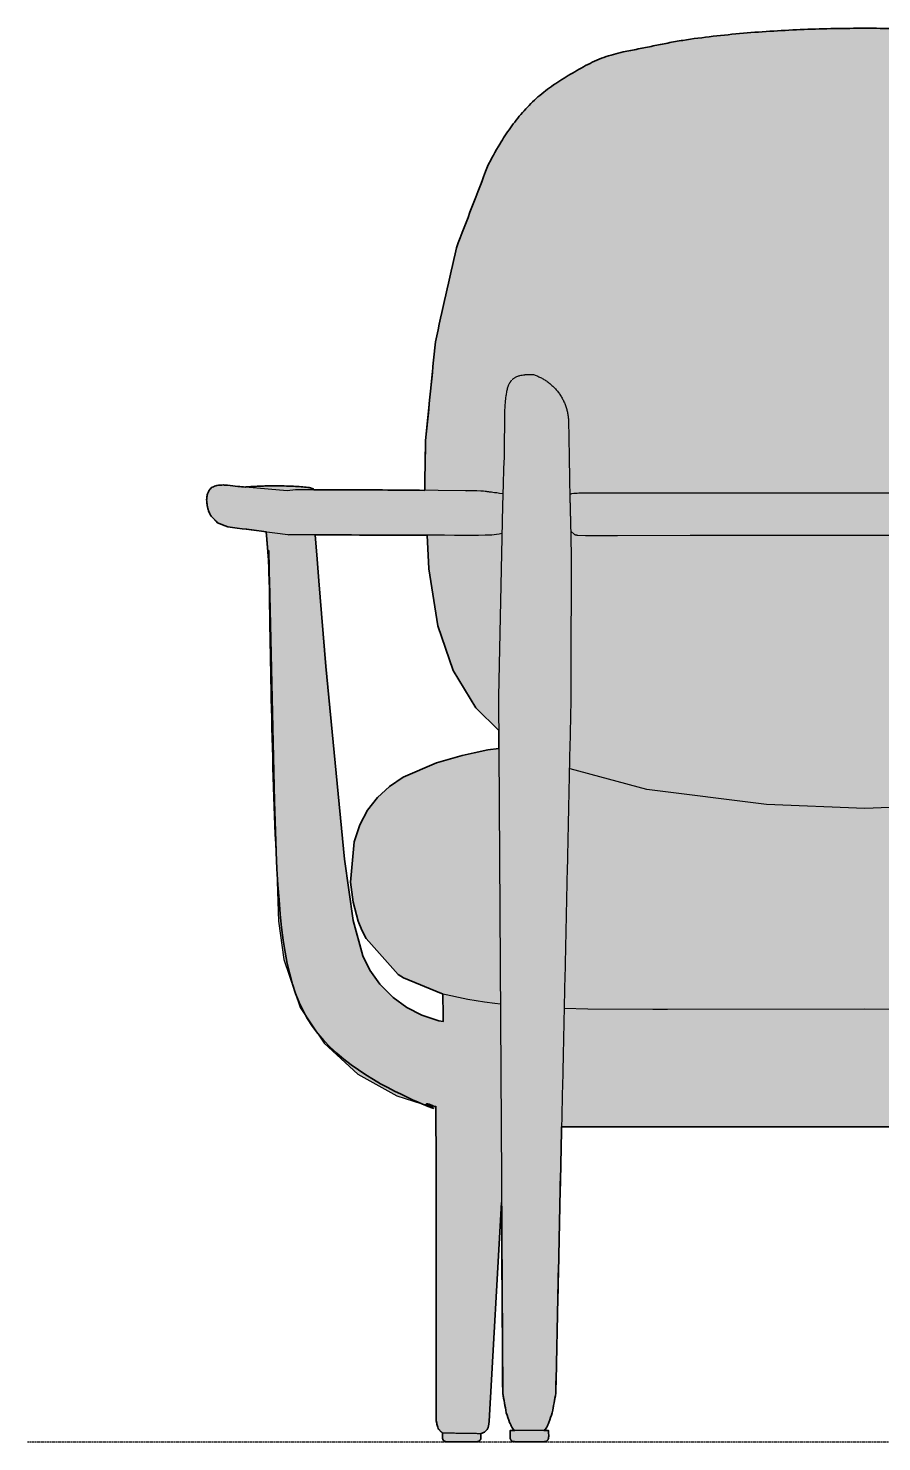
# Model space of a CAD drawing. Header units: millimetres. Extents: x 0 to 2534, y -1316 to 829.
# Drawn here: x 0 to 500, y -1316 to -489 of the extents above; entities that cross this region are included whole.
import ezdxf

# ---------------------------------------------------------------- set-up
doc = ezdxf.new("R2010")
doc.units = ezdxf.units.MM
doc.linetypes.add('Dots', pattern=[1, 0, -1])
doc.layers.add('Blocks', color=7, linetype='Continuous')
doc.layers.add('Blocks$Fill', color=7, linetype='Continuous', true_color=0xffffff)
for name, color, linetype, lineweight, true_color in [('Blocks$Inner', 7, 'Continuous', 25, 0x007f00), ('Blocks$Outline', 7, 'Continuous', 35, 0xff3f3f), ('Groud', 7, 'Dots', 25, 0x243775)]:
    doc.layers.add(name, color=color, linetype=linetype, lineweight=lineweight, true_color=true_color)

# ---------------------------------------------------------------- blocks, each defined once
blk = doc.blocks.new('Fred Back')
at = {"layer": 'Blocks$Fill', "extrusion": (0, 0, -1)}
h = blk.add_hatch(color=256, dxfattribs=at)
h.paths.add_polyline_path([(678.44, 556.85), (678.57, 559.74), (678.02, 586.03), (672.3, 643.84), (660.05, 698.78), (641.77, 746.38), (640.09, 749.72), (638.33, 753.04), (636.5, 756.32), (634.6, 759.55), (633.13, 761.96), (631.6, 764.33), (630.03, 766.68), (628.41, 769), (626.73, 771.3), (625, 773.56), (623.22, 775.78), (621.37, 777.96), (619.46, 780.09), (617.49, 782.17), (615.45, 784.19), (613.34, 786.14), (611.16, 788.03), (608.93, 789.84), (606.64, 791.6), (604.3, 793.3), (601.91, 794.95), (599.49, 796.55), (594.56, 799.63), (589.52, 802.58), (584.4, 805.42), (581.79, 806.77), (579.15, 808.03), (577.81, 808.63), (576.46, 809.21), (575.1, 809.75), (573.72, 810.27), (572.34, 810.76), (570.94, 811.21), (569.53, 811.64), (568.11, 812.04), (565.24, 812.77), (562.35, 813.43), (536.21, 818.68), (527.46, 820.23), (518.65, 821.52), (509.8, 822.59), (492.07, 824.38), (474.3, 825.71), (456.51, 826.61), (438.7, 827.13), (420.88, 827.3), (403.06, 827.13), (385.24, 826.61), (367.45, 825.71), (349.69, 824.38), (331.95, 822.59), (323.1, 821.52), (314.29, 820.23), (305.55, 818.68), (279.41, 813.43), (276.51, 812.77), (273.65, 812.04), (272.23, 811.64), (270.82, 811.21), (269.42, 810.76), (268.03, 810.27), (266.66, 809.75), (265.29, 809.21), (263.94, 808.63), (262.61, 808.03), (259.96, 806.77), (257.35, 805.42), (252.23, 802.58), (247.2, 799.63), (242.26, 796.55), (239.84, 794.95), (237.46, 793.3), (235.12, 791.6), (232.83, 789.84), (230.59, 788.03), (228.42, 786.14), (226.31, 784.19), (224.27, 782.17), (222.3, 780.09), (220.39, 777.96), (218.54, 775.78), (216.75, 773.56), (215.02, 771.3), (213.35, 769), (211.72, 766.68), (210.15, 764.33), (208.63, 761.96), (207.15, 759.55), (205.25, 756.32), (203.42, 753.04), (201.67, 749.72), (199.98, 746.38), (181.7, 698.78), (169.45, 643.84), (163.73, 586.03), (163.18, 559.74), (163.32, 556.85), (138.57, 557.05), (114.73, 557.1), (98.53, 557.12), (97.83, 557.7), (96.66, 558.22), (96.02, 558.4), (95.65, 558.47), (95.43, 558.51), (95.06, 558.56), (94.88, 558.59), (90.79, 558.95), (86.36, 559.24), (80.95, 559.43), (75.93, 559.48), (70.43, 559.42), (63.06, 559.13), (59.06, 558.85), (59.06, 558.85), (59.06, 558.85), (59.06, 558.85), (59.06, 558.85), (58.28, 558.78), (47.81, 559.84), (45.33, 560), (41.53, 559.74), (38.82, 558.68), (37.75, 557.78), (37.26, 557.18), (36.82, 556.48), (36.42, 555.66), (36.08, 554.72), (35.82, 553.65), (35.65, 552.48), (35.57, 551.21), (35.6, 549.88), (36.02, 547), (36.89, 544.25), (38.17, 541.77), (42, 537.9), (47.87, 535.49), (70.41, 532.58), (71.71, 516.82), (72.28, 504.13), (77.64, 304.66), (80.66, 282.21), (90.25, 254.18), (104.39, 233.22), (123.97, 215.08), (146.91, 202.49), (161.46, 197.85), (169.78, 196.37), (169.95, 11.98), (169.96, 11.74), (169.97, 11.5), (169.99, 11.26), (170.01, 11.01), (170.04, 10.77), (170.08, 10.52), (170.13, 10.28), (170.19, 10.03), (170.25, 9.79), (170.32, 9.55), (170.4, 9.31), (170.49, 9.07), (170.58, 8.84), (170.69, 8.6), (170.8, 8.37), (170.91, 8.15), (171.04, 7.92), (171.17, 7.71), (171.3, 7.49), (171.45, 7.28), (171.6, 7.08), (171.75, 6.88), (171.91, 6.68), (172.08, 6.5), (172.25, 6.31), (172.43, 6.14), (172.61, 5.97), (172.8, 5.81), (172.98, 5.65), (173.18, 5.5), (173.37, 5.36), (173.57, 5.22), (173.52, 2.62), (173.61, 1.91), (173.79, 1.4), (174.05, 0.96), (174.39, 0.57), (174.79, 0.28), (175.22, 0.1), (175.68, 0.01), (179.7, 0), (193.82, -0.01), (194.32, 0.06), (194.75, 0.22), (195.16, 0.47), (195.52, 0.83), (195.81, 1.26), (196.01, 1.73), (196.13, 2.35), (196.1, 4.87), (196.76, 5.03), (197.62, 5.33), (198.27, 5.68), (198.8, 6.08), (199.69, 7.12), (200.27, 8.29), (200.74, 10.18), (200.98, 11.99), (208.18, 139.95), (208.83, 28.31), (210.92, 17), (212.88, 11.27), (214.15, 8.56), (214.98, 7.33), (215.86, 6.49), (213.17, 6.49), (213.3, 1.66), (213.52, 1.19), (213.83, 0.78), (214.21, 0.44), (214.63, 0.21), (215.06, 0.08), (215.84, 0.02), (233.03, 0.02), (233.65, 0.06), (234.21, 0.19), (234.61, 0.4), (234.97, 0.7), (235.29, 1.09), (235.53, 1.54), (235.68, 2.04), (235.76, 3.13), (235.71, 6.49), (232.89, 6.49), (233.79, 7.33), (234.64, 8.56), (235.91, 11.28), (237.86, 16.99), (239.92, 28.36), (243.3, 184.25), (598.45, 184.23), (601.84, 28.36), (603.89, 17), (605.84, 11.29), (607.11, 8.57), (607.96, 7.35), (608.86, 6.49), (606.08, 6.49), (606.04, 6.49), (606.04, 6.49), (606.04, 6.49), (606, 3.13), (606.07, 2.04), (606.22, 1.54), (606.47, 1.09), (606.78, 0.7), (607.15, 0.4), (607.55, 0.19), (608.1, 0.06), (608.72, 0.02), (625.91, 0.02), (626.7, 0.08), (627.13, 0.21), (627.55, 0.44), (627.92, 0.78), (628.23, 1.19), (628.45, 1.66), (628.59, 6.49), (625.9, 6.49), (626.77, 7.33), (627.61, 8.56), (628.87, 11.27), (630.83, 17), (632.93, 28.31), (633.57, 139.95), (640.78, 11.99), (641.02, 10.18), (641.48, 8.29), (642.06, 7.12), (642.96, 6.08), (643.48, 5.68), (644.14, 5.33), (645, 5.03), (645.66, 4.87), (645.62, 2.35), (645.74, 1.73), (645.94, 1.26), (646.23, 0.83), (646.6, 0.47), (647.01, 0.22), (647.44, 0.06), (647.93, -0.01), (651.76, 0), (666.07, 0.01), (666.54, 0.1), (666.96, 0.28), (667.36, 0.57), (667.7, 0.96), (667.97, 1.4), (668.14, 1.91), (668.24, 2.62), (668.18, 5.22), (668.38, 5.36), (668.58, 5.5), (668.77, 5.65), (668.96, 5.81), (669.14, 5.97), (669.33, 6.14), (669.5, 6.31), (669.67, 6.5), (669.84, 6.68), (670, 6.88), (670.16, 7.08), (670.31, 7.28), (670.45, 7.49), (670.59, 7.71), (670.72, 7.92), (670.84, 8.15), (670.96, 8.37), (671.07, 8.6), (671.17, 8.84), (671.26, 9.07), (671.35, 9.31), (671.43, 9.55), (671.5, 9.79), (671.57, 10.03), (671.62, 10.28), (671.67, 10.52), (671.71, 10.77), (671.74, 11.01), (671.77, 11.26), (671.79, 11.5), (671.8, 11.74), (671.8, 11.98), (671.97, 196.37), (680.29, 197.85), (694.84, 202.49), (717.78, 215.08), (737.36, 233.22), (751.5, 254.18), (761.09, 282.21), (764.11, 304.66), (766.56, 374.82), (770.04, 516.82), (771.34, 532.58), (793.88, 535.49), (799.76, 537.9), (803.59, 541.77), (804.87, 544.25), (805.73, 547), (806.15, 549.88), (806.18, 551.21), (806.11, 552.48), (805.93, 553.65), (805.67, 554.72), (805.33, 555.66), (804.94, 556.48), (804.49, 557.18), (804.01, 557.78), (802.93, 558.68), (800.23, 559.74), (796.42, 560), (793.94, 559.84), (787.95, 559.17), (783.47, 558.78), (782.69, 558.85), (782.69, 558.85), (782.69, 558.85), (782.69, 558.85), (782.69, 558.85), (781.69, 558.93), (776.68, 559.23), (770.39, 559.44), (760.8, 559.43), (755.39, 559.24), (750.96, 558.95), (746.88, 558.59), (746.69, 558.56), (746.53, 558.54), (746.1, 558.47), (745.73, 558.4), (745.09, 558.22), (743.92, 557.7), (743.22, 557.12), (703.18, 557.05)], flags=0)
h.paths.add_polyline_path([(667.88, 262.2), (668.8, 262.41), (690.96, 271.53), (694.07, 273.55), (712.91, 294.5), (715.39, 299.51), (717.43, 304.64), (720.45, 315.74), (721.93, 327.44), (719.86, 351.19), (716.55, 361.05), (711.95, 369.62), (706.14, 377.13), (699.21, 383.59), (691.23, 389.01), (671.7, 397.43), (656.71, 401.62), (649.57, 403.25), (641.62, 404.87), (635.11, 405.66), (635.17, 416.37), (648.57, 429.46), (661.96, 451.47), (670.86, 477.61), (676.23, 510.86), (677.17, 530.56), (742.74, 530.79), (725.46, 340.94), (720.52, 305.07), (714.82, 284.31), (710.71, 275.94), (704.74, 267.72), (697.02, 260.06), (688.99, 254.12), (680.19, 249.58), (670.2, 246.35), (667.69, 245.94)], flags=0)
h.paths.add_polyline_path([(164.58, 530.56), (165.52, 510.86), (170.9, 477.61), (179.79, 451.47), (193.19, 429.46), (206.58, 416.37), (206.65, 405.66), (200.14, 404.87), (192.19, 403.25), (185.04, 401.62), (170.05, 397.43), (150.52, 389.01), (142.55, 383.59), (135.62, 377.13), (129.8, 369.62), (125.2, 361.05), (121.89, 351.19), (119.82, 327.44), (121.3, 315.74), (124.33, 304.64), (126.36, 299.51), (128.84, 294.5), (147.69, 273.55), (150.79, 271.53), (172.96, 262.41), (173.88, 262.2), (174.06, 245.94), (171.56, 246.35), (161.56, 249.58), (152.77, 254.12), (144.74, 260.06), (137.01, 267.72), (131.05, 275.94), (126.93, 284.31), (121.23, 305.07), (116.29, 340.94), (105.25, 453.67), (99.02, 530.79)], flags=0)
at = {"layer": 'Blocks$Inner'}
for p, q in [((-630.35, 615.81), (-630.62, 614.7)), ((-783.47, 558.78), (-782.69, 558.85))]:
    blk.add_line(p, q, dxfattribs=at)
for points in [[(-678.44, 556.85), (-678.57, 559.74), (-678.02, 586.03), (-672.3, 643.84), (-660.05, 698.78), (-641.77, 746.38)], [(-631.09, 612.13), (-631.25, 610.9), (-631.49, 608.51), (-631.65, 606.46), (-631.74, 604.88), (-631.77, 604.23), (-631.88, 601.47), (-632.01, 579.09), (-632.02, 578.81), (-632.05, 577.97), (-632.12, 575.82), (-632.21, 573.34), (-632.37, 569.33), (-632.68, 560.75), (-633.08, 547.72), (-635.28, 436.27), (-632.93, 28.31), (-630.83, 17), (-628.87, 11.27), (-627.61, 8.56), (-626.77, 7.33), (-625.9, 6.49)], [(-641.05, 555.88), (-641.08, 555.89), (-641.15, 555.9), (-641.32, 555.92), (-641.47, 555.94), (-641.75, 555.99), (-642.03, 556.03), (-642.44, 556.09), (-643.1, 556.18), (-644.11, 556.3), (-645.7, 556.46), (-648.09, 556.6), (-654.4, 556.65), (-654.38, 556.65), (-703.18, 557.05), (-727.02, 557.1), (-739.41, 557.11), (-754.25, 557.16), (-758.99, 556.62), (-787.95, 559.17), (-793.94, 559.84), (-796.42, 560), (-800.23, 559.74), (-802.93, 558.68), (-804.01, 557.78), (-804.49, 557.18), (-804.94, 556.48), (-805.33, 555.66), (-805.67, 554.72), (-805.93, 553.65), (-806.11, 552.48), (-806.18, 551.21), (-806.15, 549.88), (-805.73, 547), (-804.87, 544.25), (-803.59, 541.77), (-799.76, 537.9), (-793.88, 535.49), (-758.62, 530.93), (-758.03, 530.85)], [(-782.69, 558.85), (-781.69, 558.93), (-780.7, 559), (-779.7, 559.07), (-778.7, 559.13), (-776.68, 559.23), (-775.47, 559.28), (-774.63, 559.32), (-771.33, 559.42), (-770.39, 559.44), (-765.82, 559.48), (-760.8, 559.43), (-755.39, 559.24), (-750.96, 558.95), (-746.88, 558.59)], [(-746.69, 558.56), (-746.53, 558.54), (-746.45, 558.53), (-746.32, 558.51), (-746.1, 558.47), (-745.73, 558.4), (-745.09, 558.22), (-743.92, 557.7), (-743.22, 557.12)], [(-593.65, 554.38), (-592.48, 554.96), (-591.36, 555.14), (-589.42, 555.27), (-588.4, 555.3), (-588.18, 555.31), (-587.88, 555.31), (-587.63, 555.32), (-254.12, 555.32), (-253.88, 555.31), (-253.57, 555.31), (-253.35, 555.3), (-252.33, 555.27), (-250.39, 555.14), (-249.27, 554.96), (-248.1, 554.38)], [(-771.34, 532.58), (-770.04, 516.82), (-769.47, 504.13), (-766.56, 374.82), (-764.11, 304.66), (-761.09, 282.21), (-751.5, 254.18), (-737.36, 233.22), (-717.78, 215.08), (-694.84, 202.49), (-680.29, 197.85), (-671.97, 196.37), (-671.8, 11.98)], [(-667.69, 245.94), (-670.2, 246.35), (-680.19, 249.58), (-688.99, 254.12), (-697.02, 260.06), (-704.74, 267.72), (-710.71, 275.94), (-714.82, 284.31), (-720.52, 305.07), (-725.46, 340.94), (-736.5, 453.67), (-740.58, 503.87), (-741.53, 516.62), (-742.74, 530.79)], [(-635.17, 416.37), (-648.57, 429.46), (-661.96, 451.47), (-670.86, 477.61), (-676.23, 510.86), (-677.17, 530.58)], [(-593.12, 532.91), (-590.9, 531.02), (-590.73, 530.97), (-590.63, 530.94), (-590.53, 530.91), (-590.42, 530.88), (-590.31, 530.85), (-590.06, 530.79), (-589.79, 530.73), (-589.51, 530.67), (-588.85, 530.57), (-584.54, 530.34), (-584.22, 530.34), (-583.5, 530.34), (-582.66, 530.34), (-580.2, 530.37), (-567.03, 530.5), (-565.81, 530.5), (-523.19, 530.54), (-475.13, 530.54), (-420.88, 530.54), (-366.63, 530.54)], [(-635.11, 405.66), (-641.62, 404.87), (-649.57, 403.25), (-656.71, 401.62), (-671.7, 397.43), (-691.23, 389.01), (-699.21, 383.59), (-706.14, 377.13), (-711.95, 369.62), (-716.55, 361.05), (-719.86, 351.19), (-721.93, 327.44), (-720.45, 315.74), (-717.43, 304.64), (-715.39, 299.51), (-712.91, 294.5), (-694.07, 273.55), (-690.96, 271.53), (-668.8, 262.41), (-653.39, 258.95), (-643.54, 257.39), (-637.55, 256.6), (-634.24, 256.21)], [(-248.33, 393.79), (-293.25, 381.8), (-363.25, 372.93), (-420.88, 370.56), (-478.51, 372.93), (-548.51, 381.8), (-593.42, 393.79)], [(-667.69, 245.81), (-667.76, 249.27), (-667.88, 262.2)], [(-244.8, 253.51), (-258.6, 253.19), (-296.79, 252.96), (-305.19, 252.99), (-420.88, 253.22), (-536.56, 252.99), (-544.96, 252.96), (-583.15, 253.19), (-596.95, 253.51)], [(-243.3, 184.25), (-598.45, 184.23)], [(-645.66, 4.87), (-645, 5.03), (-644.14, 5.33), (-643.48, 5.68), (-642.96, 6.08), (-642.06, 7.12), (-641.48, 8.29), (-641.02, 10.18), (-640.78, 11.99), (-633.57, 139.95)], [(-628.59, 6.49), (-628.45, 1.66), (-628.23, 1.19), (-627.92, 0.78), (-627.55, 0.44), (-627.13, 0.21), (-626.7, 0.08), (-625.91, 0.02), (-608.72, 0.02), (-608.1, 0.06), (-607.55, 0.19), (-607.15, 0.4), (-606.78, 0.7), (-606.47, 1.09), (-606.22, 1.54), (-606.07, 2.04), (-606, 3.13), (-606.04, 6.49)]]:
    blk.add_lwpolyline(points, dxfattribs=at)
for points, knots in [([(-641.77, 746.38), (-639.57, 750.86), (-635.41, 758.57), (-628.55, 769.08), (-621.54, 778.08), (-613.52, 786.33), (-604.41, 793.44), (-596.25, 798.66), (-589.53, 802.6), (-582.72, 806.41), (-575.64, 809.78), (-568.13, 812.1), (-561.4, 813.69), (-553.6, 815.17), (-544.91, 816.95), (-536.22, 818.7), (-524.56, 820.81), (-509.8, 822.67), (-486.17, 825.05), (-456.52, 826.86), (-432.76, 827.3), (-420.88, 827.3)], [5, 5, 5, 5, 5.037037, 5.0648148, 5.0925926, 5.1203704, 5.1481481, 5.1759259, 5.1898148, 5.2037037, 5.2314815, 5.2453704, 5.2592593, 5.2800926, 5.3009259, 5.3217593, 5.3425926, 5.3842593, 5.4259259, 5.5092593, 5.5925926, 5.5925926, 5.5925926, 5.5925926]), ([(-420.88, 827.3), (-409, 827.3), (-385.23, 826.86), (-355.59, 825.05), (-331.95, 822.67), (-317.2, 820.81), (-305.54, 818.7), (-296.85, 816.95), (-288.15, 815.17), (-280.36, 813.69), (-273.62, 812.1), (-266.12, 809.78), (-259.04, 806.41), (-252.22, 802.6), (-245.5, 798.66), (-237.35, 793.44), (-228.23, 786.33), (-220.22, 778.08), (-213.21, 769.08), (-206.34, 758.57), (-202.19, 750.86), (-199.98, 746.38)], [5.5925926, 5.5925926, 5.5925926, 5.5925926, 5.6759259, 5.7592593, 5.8009259, 5.8425926, 5.8634259, 5.8842593, 5.9050926, 5.9259259, 5.9398148, 5.9537037, 5.9814815, 5.9953704, 6.0092593, 6.037037, 6.0648148, 6.0925926, 6.1203704, 6.1481481, 6.1851852, 6.1851852, 6.1851852, 6.1851852]), ([(-639.35, 530.65), (-639.46, 530.64), (-639.98, 530.6), (-640.51, 530.56), (-647.05, 530.45)], [0.3333333, 0.3333333, 0.3333333, 0.3333333, 0.3604301, 0.4715413, 0.4715413, 0.4715413, 0.4715413]), ([(-606.08, 6.49), (-607.49, 6.49), (-608.88, 6.49), (-610.33, 6.49), (-611.43, 6.49)], [-3.044444, -3.044444, -3.044444, -3.044444, -2.294444, -2.044444, -2.044444, -2.044444, -2.044444])]:
    blk.add_open_spline(points, degree=3, knots=knots, dxfattribs=at)
for points, degree in [([(-628.51, 620.2), (-628.43, 620.32), (-628.34, 620.45), (-628.25, 620.57)], 3), ([(-628.25, 620.57), (-628.17, 620.69), (-628.08, 620.81), (-627.98, 620.93)], 3), ([(-627.98, 620.93), (-627.89, 621.04), (-627.79, 621.16), (-627.68, 621.26)], 3), ([(-627.38, 621.6), (-627.28, 621.71), (-627.17, 621.81), (-627.05, 621.92)], 3), ([(-627.05, 621.92), (-626.56, 622.33)], 1), ([(-626.56, 622.33), (-626.38, 622.47), (-626, 622.73), (-625.61, 622.96), (-625.41, 623.07)], 3), ([(-625.41, 623.07), (-625.13, 623.22), (-624.85, 623.35), (-624.55, 623.48)], 3), ([(-624.55, 623.48), (-624.26, 623.6), (-623.96, 623.71), (-623.66, 623.81)], 3), ([(-623.66, 623.81), (-623.06, 623.99)], 1), ([(-623.06, 623.99), (-622.58, 624.13), (-622.08, 624.24), (-621.58, 624.33)], 3), ([(-621.58, 624.33), (-621.08, 624.42), (-620.58, 624.49), (-620.08, 624.54)], 3), ([(-620.08, 624.54), (-619.28, 624.61)], 1), ([(-619.28, 624.61), (-618.82, 624.65), (-618.36, 624.67), (-617.9, 624.68)], 3), ([(-617.9, 624.68), (-617.44, 624.68), (-616.98, 624.68), (-616.53, 624.67)], 3), ([(-616.53, 624.67), (-615.5, 624.63)], 1), ([(-615.5, 624.63), (-614.9, 624.57)], 1), ([(-630.88, 613.42), (-630.95, 612.99), (-631.02, 612.56), (-631.09, 612.13)], 3), ([(-630.62, 614.7), (-630.71, 614.28), (-630.8, 613.85), (-630.87, 613.43)], 3), ([(-630.06, 616.82), (-630.16, 616.48), (-630.26, 616.15), (-630.35, 615.81)], 3), ([(-630.06, 616.82), (-629.95, 617.15), (-629.84, 617.48), (-629.71, 617.81)], 3), ([(-629.71, 617.81), (-629.64, 617.99), (-629.57, 618.17), (-629.5, 618.34)], 3), ([(-629.5, 618.34), (-629.42, 618.52), (-629.34, 618.69), (-629.26, 618.86)], 3), ([(-629.26, 618.86), (-629.18, 619.04), (-629.09, 619.21), (-629, 619.38)], 3), ([(-629, 619.38), (-628.92, 619.52), (-628.77, 619.79), (-628.6, 620.06), (-628.51, 620.2)], 3), ([(-594.42, 596.44), (-594.31, 593.21)], 1), ([(-594.31, 593.21), (-593.67, 555)], 1), ([(-782.69, 558.85), (-782.69, 558.85), (-782.69, 558.85), (-782.69, 558.85)], 3), ([(-746.88, 558.59), (-746.81, 558.58), (-746.75, 558.57), (-746.69, 558.56)], 3), ([(-632.87, 554.73), (-638.6, 555.67), (-639.82, 555.8), (-641.05, 555.88)], 3), ([(-593.67, 555), (-593.15, 534.55)], 1), ([(-758.03, 530.85), (-758.06, 530.85)], 1), ([(-647.05, 530.45), (-647.16, 530.45), (-647.28, 530.45), (-758.03, 530.85)], 3), ([(-633.4, 531.66), (-635.9, 531.08), (-637.14, 530.87), (-639.35, 530.65)], 3), ([(-593.15, 534.55), (-592.83, 518)], 1), ([(-592.83, 518), (-593.11, 430.67)], 1), ([(-593.11, 430.67), (-601.84, 28.36)], 1), ([(-601.84, 28.36), (-603.89, 17)], 1), ([(-603.89, 17), (-605.84, 11.29)], 1), ([(-607.11, 8.57), (-607.96, 7.35)], 1), ([(-605.84, 11.29), (-607.11, 8.57)], 1), ([(-668.24, 2.62), (-668.18, 5.22)], 1), ([(-668.14, 1.91), (-668.24, 2.62)], 1), ([(-668.18, 5.22), (-645.66, 4.87)], 1), ([(-667.97, 1.4), (-668.14, 1.91)], 1), ([(-667.7, 0.96), (-667.97, 1.4)], 1), ([(-667.36, 0.57), (-667.7, 0.96)], 1), ([(-666.96, 0.28), (-667.36, 0.57)], 1), ([(-666.54, 0.1), (-666.96, 0.28)], 1), ([(-666.07, 0.01), (-666.54, 0.1)], 1), ([(-662.05, 0), (-666.07, 0.01)], 1), ([(-647.44, 0.06), (-647.93, -0.01)], 1), ([(-647.01, 0.22), (-647.44, 0.06)], 1), ([(-646.6, 0.47), (-647.01, 0.22)], 1), ([(-646.23, 0.83), (-646.6, 0.47)], 1), ([(-645.94, 1.26), (-646.23, 0.83)], 1), ([(-645.74, 1.73), (-645.94, 1.26)], 1), ([(-645.62, 2.35), (-645.74, 1.73)], 1), ([(-645.66, 4.87), (-645.62, 2.35)], 1), ([(-621.82, 6.49), (-622.76, 6.49), (-624.49, 6.49), (-626.48, 6.49), (-628.59, 6.49)], 3), ([(-611.43, 6.49), (-612.97, 6.49), (-616.53, 6.49), (-620.2, 6.49), (-621.82, 6.49)], 3), ([(-607.96, 7.35), (-608.86, 6.49)], 1), ([(-606.04, 6.49), (-606.04, 6.49), (-606.05, 6.49), (-606.08, 6.49)], 3), ([(-606.08, 6.49), (-606.05, 6.49), (-606.04, 6.49), (-606.04, 6.49)], 3), ([(-651.79, 0), (-662.05, 0)], 1), ([(-651.76, 0), (-651.79, 0)], 1), ([(-647.93, -0.01), (-651.76, 0)], 1)]:
    blk.add_open_spline(points, degree=degree, dxfattribs=at)
for points, weights in [([(-614.9, 624.57), (-594.42, 617.97), (-594.42, 596.44)], [1, 0.808352948502, 1]), ([(-671.8, 11.98), (-671.81, 7.63), (-668.18, 5.22)], [1, 0.881432273556, 1])]:
    blk.add_rational_spline(points, weights, degree=2, dxfattribs=at)
at = {"layer": 'Blocks$Outline'}
for points in [[(-742.74, 530.79), (-741.53, 516.62), (-740.58, 503.87), (-736.5, 453.67), (-725.46, 340.94), (-720.52, 305.07), (-714.82, 284.31), (-710.71, 275.94), (-704.74, 267.72), (-697.02, 260.06), (-688.99, 254.12), (-680.19, 249.58), (-670.2, 246.35), (-667.69, 245.94)], [(-635.17, 416.37), (-648.57, 429.46), (-661.96, 451.47), (-670.86, 477.61), (-676.23, 510.86), (-677.17, 530.56)], [(-667.88, 262.2), (-668.8, 262.41), (-690.96, 271.53), (-694.07, 273.55), (-712.91, 294.5), (-715.39, 299.51), (-717.43, 304.64), (-720.45, 315.74), (-721.93, 327.44), (-719.86, 351.19), (-716.55, 361.05), (-711.95, 369.62), (-706.14, 377.13), (-699.21, 383.59), (-691.23, 389.01), (-671.7, 397.43), (-656.71, 401.62), (-649.57, 403.25), (-641.62, 404.87), (-635.11, 405.66)], [(-667.69, 245.94), (-667.76, 249.27), (-667.88, 262.2)], [(-243.3, 184.25), (-598.45, 184.23)], [(-633.57, 139.95), (-640.78, 11.99), (-641.02, 10.18), (-641.48, 8.29), (-642.06, 7.12), (-642.96, 6.08), (-643.48, 5.68), (-644.14, 5.33), (-645, 5.03), (-645.66, 4.87)], [(-645.66, 4.87), (-645.62, 2.35), (-645.74, 1.73), (-645.94, 1.26), (-646.23, 0.83), (-646.6, 0.47), (-647.01, 0.22), (-647.44, 0.06), (-647.93, -0.01), (-651.76, 0), (-651.79, 0), (-662.05, 0), (-666.07, 0.01), (-666.54, 0.1), (-666.96, 0.28), (-667.36, 0.57), (-667.7, 0.96), (-667.97, 1.4), (-668.14, 1.91), (-668.24, 2.62), (-668.18, 5.22)]]:
    blk.add_lwpolyline(points, dxfattribs=at)
for points, knots in [([(-678.44, 556.85), (-678.48, 557.81), (-678.53, 558.78), (-678.57, 559.74), (-678.39, 568.5), (-678.2, 577.27), (-678.02, 586.03), (-676.12, 605.3), (-674.21, 624.57), (-672.3, 643.84), (-668.22, 662.15), (-664.13, 680.46), (-660.05, 698.78), (-653.96, 714.64), (-647.87, 730.51), (-641.77, 746.38), (-639.57, 750.86), (-635.41, 758.57), (-628.55, 769.08), (-621.54, 778.08), (-613.52, 786.33), (-604.41, 793.44), (-596.25, 798.66), (-589.53, 802.6), (-582.72, 806.41), (-575.64, 809.78), (-568.13, 812.1), (-561.4, 813.69), (-553.6, 815.17), (-544.91, 816.95), (-536.22, 818.7), (-524.56, 820.81), (-509.8, 822.67), (-486.17, 825.05), (-456.52, 826.86), (-432.76, 827.3), (-420.88, 827.3), (-409, 827.3), (-385.23, 826.86), (-355.59, 825.05), (-331.95, 822.67), (-317.2, 820.81), (-305.54, 818.7), (-296.85, 816.95), (-288.15, 815.17), (-280.36, 813.69), (-273.62, 812.1), (-266.12, 809.78), (-259.04, 806.41), (-252.22, 802.6), (-245.5, 798.66), (-237.35, 793.44), (-228.23, 786.33), (-220.22, 778.08), (-213.21, 769.08), (-206.34, 758.57), (-202.19, 750.86), (-199.98, 746.38), (-193.89, 730.51), (-187.8, 714.64), (-181.7, 698.78), (-177.62, 680.46), (-173.54, 662.15), (-169.45, 643.84), (-167.54, 624.57), (-165.64, 605.3), (-163.73, 586.03), (-163.55, 577.27), (-163.37, 568.5), (-163.18, 559.74), (-163.23, 558.78), (-163.27, 557.81), (-163.32, 556.85)], [0, 0, 0, 0, 1, 1, 1, 2, 2, 2, 3, 3, 3, 4, 4, 4, 5, 5, 5, 5.037037, 5.064815, 5.092593, 5.12037, 5.148148, 5.175926, 5.189815, 5.203704, 5.231481, 5.24537, 5.259259, 5.280093, 5.300926, 5.321759, 5.342593, 5.384259, 5.425926, 5.509259, 5.592593, 5.592593, 5.592593, 5.675926, 5.759259, 5.800926, 5.842593, 5.863426, 5.884259, 5.905093, 5.925926, 5.939815, 5.953704, 5.981481, 5.99537, 6.009259, 6.037037, 6.064815, 6.092593, 6.12037, 6.148148, 6.185185, 6.185185, 6.185185, 7.185185, 7.185185, 7.185185, 8.185185, 8.185185, 8.185185, 9.185185, 9.185185, 9.185185, 10.185185, 10.185185, 10.185185, 11.185185, 11.185185, 11.185185, 11.185185]), ([(-771.34, 532.58), (-778.85, 533.55), (-786.37, 534.52), (-793.88, 535.49), (-795.84, 536.29), (-797.8, 537.1), (-799.76, 537.9), (-801.03, 539.19), (-802.31, 540.48), (-803.59, 541.77), (-804.02, 542.6), (-804.44, 543.42), (-804.87, 544.25), (-805.16, 545.17), (-805.45, 546.09), (-805.73, 547), (-805.87, 547.96), (-806.01, 548.92), (-806.15, 549.88), (-806.16, 550.32), (-806.17, 550.76), (-806.18, 551.21), (-806.16, 551.63), (-806.13, 552.05), (-806.11, 552.48), (-806.05, 552.87), (-805.99, 553.26), (-805.93, 553.65), (-805.84, 554.01), (-805.76, 554.36), (-805.67, 554.72), (-805.56, 555.03), (-805.45, 555.34), (-805.33, 555.66), (-805.2, 555.93), (-805.07, 556.2), (-804.94, 556.48), (-804.79, 556.71), (-804.64, 556.94), (-804.49, 557.18), (-804.33, 557.38), (-804.17, 557.58), (-804.01, 557.78), (-803.65, 558.08), (-803.29, 558.38), (-802.93, 558.68), (-802.03, 559.03), (-801.13, 559.39), (-800.23, 559.74), (-798.96, 559.83), (-797.69, 559.91), (-796.42, 560), (-795.6, 559.95), (-794.77, 559.89), (-793.94, 559.84), (-791.95, 559.62), (-789.95, 559.39), (-787.95, 559.17), (-786.46, 559.04), (-784.97, 558.91), (-783.47, 558.78)], [-137.276761, -137.276761, -137.276761, -137.276761, -136.637459, -136.637459, -136.637459, -135.637459, -135.637459, -135.637459, -134.637459, -134.637459, -134.637459, -133.637459, -133.637459, -133.637459, -132.637459, -132.637459, -132.637459, -131.637459, -131.637459, -131.637459, -130.637459, -130.637459, -130.637459, -129.637459, -129.637459, -129.637459, -128.637459, -128.637459, -128.637459, -127.637459, -127.637459, -127.637459, -126.637459, -126.637459, -126.637459, -125.637459, -125.637459, -125.637459, -124.637459, -124.637459, -124.637459, -123.637459, -123.637459, -123.637459, -122.637459, -122.637459, -122.637459, -121.637459, -121.637459, -121.637459, -120.637459, -120.637459, -120.637459, -119.637459, -119.637459, -119.637459, -118.637459, -118.637459, -118.637459, -118.482799, -118.482799, -118.482799, -118.482799]), ([(-783.47, 558.78), (-783.21, 558.8), (-782.95, 558.82), (-782.69, 558.85), (-782.69, 558.85), (-782.69, 558.85), (-782.69, 558.85), (-782.36, 558.87), (-782.03, 558.9), (-781.69, 558.93), (-781.36, 558.95), (-781.03, 558.98), (-780.7, 559), (-780.36, 559.02), (-780.03, 559.05), (-779.7, 559.07), (-779.36, 559.09), (-779.03, 559.11), (-778.7, 559.13), (-778.02, 559.16), (-777.35, 559.2), (-776.68, 559.23), (-776.27, 559.25), (-775.87, 559.27), (-775.47, 559.28), (-775.19, 559.3), (-774.91, 559.31), (-774.63, 559.32), (-773.53, 559.35), (-772.43, 559.38), (-771.33, 559.42), (-771.01, 559.42), (-770.7, 559.43), (-770.39, 559.44), (-768.87, 559.45), (-767.34, 559.47), (-765.82, 559.48), (-764.15, 559.47), (-762.47, 559.45), (-760.8, 559.43), (-759, 559.37), (-757.19, 559.3), (-755.39, 559.24), (-753.91, 559.14), (-752.44, 559.05), (-750.96, 558.95), (-749.6, 558.83), (-748.24, 558.71), (-746.88, 558.59), (-746.81, 558.58), (-746.75, 558.57), (-746.69, 558.56), (-746.64, 558.56), (-746.59, 558.55), (-746.53, 558.54), (-746.51, 558.54), (-746.48, 558.53), (-746.45, 558.53), (-746.41, 558.52), (-746.37, 558.52), (-746.32, 558.51), (-746.25, 558.5), (-746.18, 558.49), (-746.1, 558.47), (-745.98, 558.45), (-745.86, 558.42), (-745.73, 558.4), (-745.52, 558.34), (-745.3, 558.28), (-745.09, 558.22), (-744.7, 558.05), (-744.31, 557.87), (-743.92, 557.7), (-743.69, 557.51), (-743.46, 557.31), (-743.22, 557.12)], [0, 0, 0, 0, 0.782753, 0.782753, 0.782753, 0.782968, 0.782968, 0.782968, 1.781645, 1.781645, 1.781645, 2.780889, 2.780889, 2.780889, 3.781947, 3.781947, 3.781947, 4.78608, 4.78608, 4.78608, 6.808636, 6.808636, 6.808636, 8.017387, 8.017387, 8.017387, 8.858485, 8.858485, 8.858485, 12.160268, 12.160268, 12.160268, 13.100098, 13.100098, 13.100098, 17.669418, 17.669418, 17.669418, 22.689429, 22.689429, 22.689429, 28.102838, 28.102838, 28.102838, 29.102838, 29.102838, 29.102838, 30.102838, 30.102838, 30.102838, 30.110018, 30.110018, 30.110018, 31.110018, 31.110018, 31.110018, 32.110018, 32.110018, 32.110018, 33.110018, 33.110018, 33.110018, 34.110018, 34.110018, 34.110018, 35.110018, 35.110018, 35.110018, 36.110018, 36.110018, 36.110018, 37.110018, 37.110018, 37.110018, 38.110018, 38.110018, 38.110018, 38.110018]), ([(-743.22, 557.12), (-741.95, 557.12), (-740.68, 557.11), (-739.41, 557.11), (-735.28, 557.1), (-731.15, 557.1), (-727.02, 557.1), (-719.08, 557.08), (-711.13, 557.07), (-703.18, 557.05), (-694.93, 556.98), (-686.69, 556.92), (-678.44, 556.85)], [-101.843657, -101.843657, -101.843657, -101.843657, -98.032562, -98.032562, -98.032562, -85.644295, -85.644295, -85.644295, -61.803478, -61.803478, -61.803478, -37.057345, -37.057345, -37.057345, -37.057345]), ([(-635.11, 405.66), (-635.13, 409.23), (-635.15, 412.8), (-635.17, 416.37), (-635.17, 416.37)], [-43.05432039, -43.05432039, -43.05432039, -43.05432039, -43.02515131, -43.0251513, -43.0251513, -43.0251513, -43.0251513]), ([(-598.45, 184.23), (-599.58, 132.27), (-600.71, 80.32), (-601.84, 28.36), (-602.52, 24.57), (-603.21, 20.78), (-603.89, 17), (-604.54, 15.09), (-605.19, 13.19), (-605.84, 11.29), (-606.26, 10.38), (-606.68, 9.48), (-607.11, 8.57), (-607.39, 8.16), (-607.67, 7.76), (-607.96, 7.35), (-608.26, 7.06), (-608.56, 6.77), (-608.86, 6.49)], [53.745579, 53.745579, 53.745579, 53.745579, 54.133033, 54.133033, 54.133033, 55.133033, 55.133033, 55.133033, 56.133033, 56.133033, 56.133033, 57.133033, 57.133033, 57.133033, 58.133033, 58.133033, 58.133033, 59.133033, 59.133033, 59.133033, 59.133033]), ([(-625.9, 6.49), (-626.19, 6.77), (-626.48, 7.05), (-626.77, 7.33), (-627.05, 7.74), (-627.33, 8.15), (-627.61, 8.56), (-628.03, 9.46), (-628.45, 10.37), (-628.87, 11.27), (-629.52, 13.18), (-630.18, 15.09), (-630.83, 17), (-631.53, 20.77), (-632.23, 24.54), (-632.93, 28.31), (-633.14, 65.52), (-633.36, 102.74), (-633.57, 139.95)], [-49.08207, -49.08207, -49.08207, -49.08207, -48.08207, -48.08207, -48.08207, -47.08207, -47.08207, -47.08207, -46.08207, -46.08207, -46.08207, -45.08207, -45.08207, -45.08207, -44.08207, -44.08207, -44.08207, -43.778006, -43.778006, -43.778006, -43.778006]), ([(-606.08, 6.49), (-606.05, 6.49), (-606.04, 6.49), (-606.04, 6.49), (-606.03, 5.37), (-606.01, 4.25), (-606, 3.13), (-606.02, 2.77), (-606.05, 2.4), (-606.07, 2.04), (-606.12, 1.87), (-606.17, 1.71), (-606.22, 1.54), (-606.31, 1.39), (-606.39, 1.24), (-606.47, 1.09), (-606.57, 0.96), (-606.68, 0.83), (-606.78, 0.7), (-606.9, 0.6), (-607.03, 0.5), (-607.15, 0.4), (-607.28, 0.33), (-607.41, 0.26), (-607.55, 0.19), (-607.73, 0.15), (-607.92, 0.1), (-608.1, 0.06), (-608.31, 0.04), (-608.51, 0.03), (-608.72, 0.02), (-614.45, 0.02), (-620.18, 0.02), (-625.91, 0.02), (-626.17, 0.04), (-626.43, 0.06), (-626.7, 0.08), (-626.84, 0.13), (-626.98, 0.17), (-627.13, 0.21), (-627.27, 0.29), (-627.41, 0.37), (-627.55, 0.44), (-627.67, 0.55), (-627.8, 0.67), (-627.92, 0.78), (-628.02, 0.92), (-628.13, 1.06), (-628.23, 1.19), (-628.31, 1.35), (-628.38, 1.51), (-628.45, 1.66), (-628.5, 3.27), (-628.54, 4.88), (-628.59, 6.49), (-627.4, 6.49), (-626.57, 6.49), (-625.9, 6.49)], [-32.443997, -32.443997, -32.443997, -32.443997, -32.344066, -32.344066, -32.344066, -31.344066, -31.344066, -31.344066, -30.344066, -30.344066, -30.344066, -29.344066, -29.344066, -29.344066, -28.344066, -28.344066, -28.344066, -27.344066, -27.344066, -27.344066, -26.344066, -26.344066, -26.344066, -25.344066, -25.344066, -25.344066, -24.344066, -24.344066, -24.344066, -23.344066, -23.344066, -23.344066, -6.155556, -6.155556, -6.155556, -5.155556, -5.155556, -5.155556, -4.155556, -4.155556, -4.155556, -3.155556, -3.155556, -3.155556, -2.155556, -2.155556, -2.155556, -1.155556, -1.155556, -1.155556, -0.155556, -0.155556, -0.155556, 0.844444, 0.844444, 0.844444, 0.900809, 0.900809, 0.900809, 0.900809])]:
    blk.add_open_spline(points, degree=3, knots=knots, dxfattribs=at)
blk.add_rational_spline([(-668.18, 5.22), (-671.81, 7.63), (-671.8, 11.98), (-671.89, 104.18), (-671.97, 196.37), (-676.13, 197.11), (-680.29, 197.85), (-687.57, 200.17), (-694.84, 202.49), (-706.31, 208.78), (-717.78, 215.08), (-727.57, 224.15), (-737.36, 233.22), (-744.43, 243.7), (-751.5, 254.18), (-756.3, 268.19), (-761.09, 282.21), (-762.6, 293.44), (-764.11, 304.66), (-765.34, 339.74), (-766.56, 374.82), (-768.02, 439.47), (-769.47, 504.13), (-769.76, 510.47), (-770.04, 516.82), (-770.69, 524.7), (-771.34, 532.58)], [1, 0.881432273556, 1, 1, 1, 1, 1, 1, 1, 1, 1, 1, 1, 1, 1, 1, 1, 1, 1, 1, 1, 1, 1, 1, 1, 1, 1], degree=2, knots=[-235.359864, -235.359864, -235.359864, -227.370197, -227.370197, -43.229233, -43.229233, -34.779572, -34.779572, -33.779572, -33.779572, -32.779572, -32.779572, -31.779572, -31.779572, -30.779572, -30.779572, -29.779572, -29.779572, -28.779572, -28.779572, -27.779572, -27.779572, -26.779572, -26.779572, -14.073191, -14.073191, 0, 0, 0], dxfattribs=at)
for points in [[(-677.17, 530.56), (-691.32, 530.61), (-712.13, 530.68), (-742.74, 530.79)], [(-608.86, 6.49), (-608.03, 6.49), (-607.16, 6.49), (-606.08, 6.49)]]:
    blk.add_open_spline(points, degree=3, dxfattribs=at)

msp = doc.modelspace()

# ---------------------------------------------------------------- linework, layer by layer
at = {"layer": 'Groud'}
msp.add_lwpolyline([(0, -1316.41), (979.43, -1316.41)], dxfattribs=at)

# ---------------------------------------------------------------- block references
at = {"layer": 'Blocks'}
msp.add_blockref('Fred Back', (910.59, -1316.41), dxfattribs=at)

doc.saveas('drawing.dxf')
